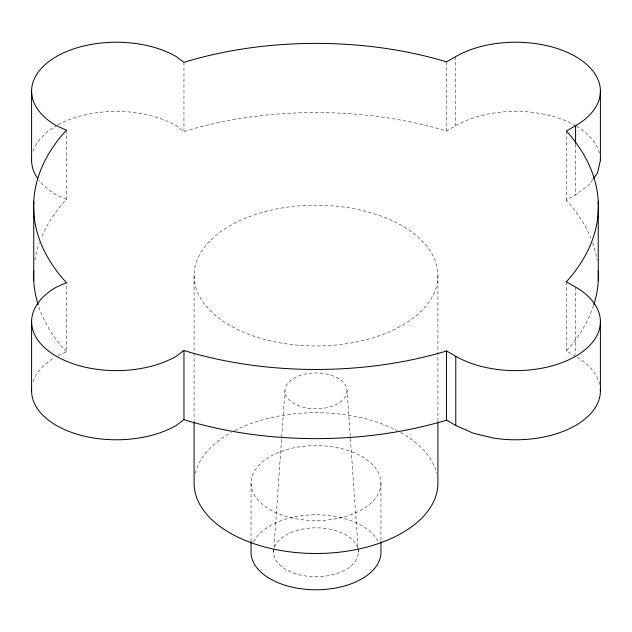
<?xml version="1.0" encoding="UTF-8"?>
<svg xmlns="http://www.w3.org/2000/svg" width="632" height="632" viewBox="0 0 632 632"><rect width="100%" height="100%" fill="white"/><g stroke="black" fill="none" stroke-linecap="round" stroke-linejoin="round"><path stroke-width="0.47" stroke-dasharray="3.16 2.37" d="M273.64 552.281L273.917 548.347M273.988 547.359L284.937 390.876M592.998 179.259L589.048 184.757L575.586 194.893L566.335 200.233L567.615 201.576A282.393 163.04 0 0 1 590.873 238.209M66.494 130.184L66.494 199.357L64.385 201.576A282.393 163.04 0 0 0 41.127 238.209M575.586 356.29L566.335 350.95L567.615 349.607A282.393 163.04 0 0 0 593.543 305.683M57.986 124.836A84.72 48.909 0 0 1 176.225 125.721L183.959 131.543L187.799 130.326A282.393 163.04 0 0 1 444.201 130.326L446.524 131.061L455.775 125.721A84.72 48.909 0 0 1 575.586 125.721M58.097 355.547L66.494 351.827L66.494 282.654M66.494 199.357L56.414 194.893A84.72 48.909 0 0 1 38.931 180.207M66.494 351.827L64.385 349.607A282.393 163.04 0 0 1 38.457 305.683M347.063 390.876A31.063 17.933 0 0 1 300.469 406.408A31.063 17.933 0 0 1 300.469 375.345A31.063 17.933 0 0 1 347.063 390.876L358.012 547.359M358.083 548.347L358.36 552.281A42.36 24.458 0 0 1 294.82 573.461A42.36 24.458 0 0 1 294.82 531.101A42.36 24.458 0 0 1 358.36 552.281M575.586 144.23L575.586 194.893M575.586 287.118L575.586 354.339M566.335 131.061L566.335 200.233M566.335 281.777L566.335 350.95M455.775 56.548L455.775 125.721M446.524 61.889L446.524 131.061M437.913 275.592A121.913 70.389 0 0 1 255.044 336.548A121.913 70.389 0 0 1 255.044 214.635A121.913 70.389 0 0 1 437.913 275.592L437.913 421.149M380.954 483.109A64.954 37.501 0 0 1 283.523 515.586A64.954 37.501 0 0 1 283.523 450.632A64.954 37.501 0 0 1 380.954 483.109L380.954 541.561M251.046 483.109L251.046 541.561M194.087 275.592L194.087 421.149M183.959 62.371L183.959 131.543M33.077 381.768A84.72 48.909 0 0 1 54.708 357.301M34.863 260.25A282.393 163.04 0 0 1 39.389 242.759M592.611 242.759A282.393 163.04 0 0 1 597.137 260.25M33.077 151.198A84.72 48.909 0 0 1 56.414 125.721M576.447 126.218A84.72 48.909 0 0 1 599.673 153.924M577.293 357.301A84.72 48.909 0 0 1 599.673 384.493M253.637 541.79A64.954 37.501 0 0 1 316 514.78A64.954 37.501 0 0 1 378.363 541.79M195.241 473.439A121.913 70.389 0 0 1 231.407 432.422M234.733 430.637A121.913 70.389 0 0 1 397.267 430.637M400.593 432.422A121.913 70.389 0 0 1 436.759 473.439"/><path stroke-width="0.95" d="M600.4 91.134L600.4 160.307L597.517 172.963L593.567 178.469M575.586 125.721L566.335 131.061L567.615 132.404A282.393 163.04 0 0 1 567.615 280.434L566.335 281.777L575.586 287.118A84.72 48.909 0 0 1 575.586 356.29A84.72 48.909 0 0 1 455.775 356.29L446.524 350.95L444.201 351.684A282.393 163.04 0 0 1 187.799 351.684L183.959 350.468L176.225 356.29A84.72 48.909 0 0 1 56.414 356.29A84.72 48.909 0 0 1 56.414 287.118L66.494 282.654L64.385 280.434A282.393 163.04 0 0 1 64.385 132.404L66.494 130.184L56.414 125.721A84.72 48.909 0 0 1 56.414 56.548A84.72 48.909 0 0 1 176.225 56.548L183.959 62.371L187.799 61.154A282.393 163.04 0 0 1 444.201 61.154L446.524 61.889L455.775 56.548A84.72 48.909 0 0 1 575.586 56.548A84.72 48.909 0 0 1 575.586 125.721L575.586 143.259M183.959 350.468L183.959 419.64L176.225 425.462A84.72 48.909 0 0 1 82.452 435.709A84.72 48.909 0 0 1 31.655 389.059M600.345 389.059A84.72 48.909 0 0 1 493.758 438.118L473.321 433.236L455.775 425.462L446.524 420.122L444.201 420.857A282.393 163.04 0 0 1 187.799 420.857L183.959 419.64M600.4 321.704L600.4 390.876M598.251 201.3L598.251 280.711M455.775 356.29L455.775 425.462M446.524 350.95L446.524 420.122M437.913 422.129L437.913 483.109A121.913 70.389 0 0 1 316 553.498A121.913 70.389 0 0 1 194.087 483.109L194.087 422.129M380.954 541.561L380.954 552.281A64.954 37.501 0 0 1 316 589.774A64.954 37.501 0 0 1 251.046 552.281L251.046 541.561M33.749 201.3L33.749 280.711M31.6 91.134L31.6 160.307M31.6 321.704L31.6 390.876M598.251 270.472A282.393 163.04 0 0 1 593.835 304.766M38.165 304.766A282.393 163.04 0 0 1 33.749 270.472M37.77 178.627A84.72 48.909 0 0 1 31.655 158.49M600.345 158.49A84.72 48.909 0 0 1 600.4 160.307"/></g></svg>
